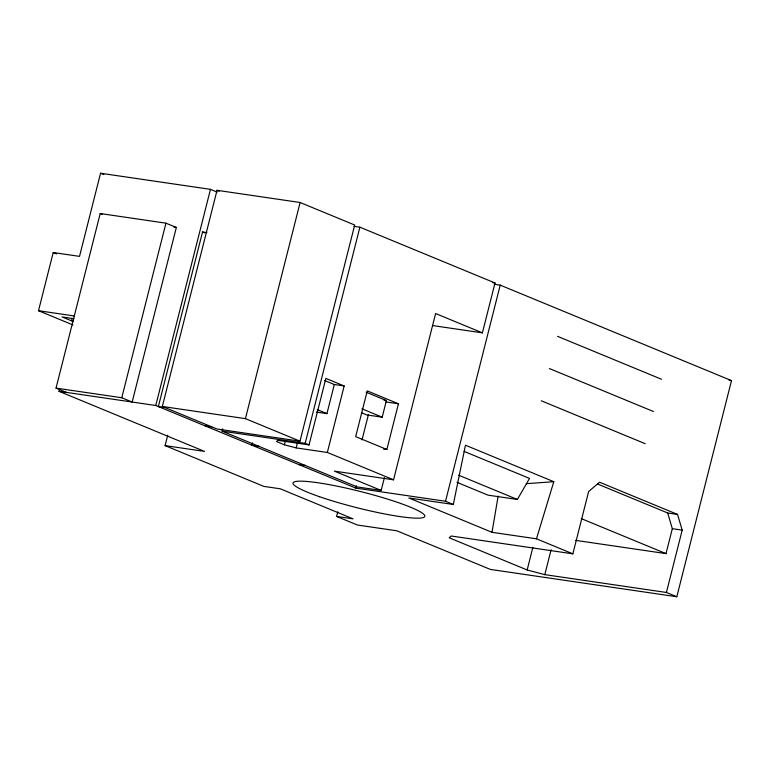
<?xml version="1.0" encoding="UTF-8"?>
<svg xmlns="http://www.w3.org/2000/svg" width="770" height="770" viewBox="0 0 770 770"><rect width="100%" height="100%" fill="white"/><g stroke="black" fill="none" stroke-linecap="round" stroke-linejoin="round"><path stroke-width="1.16" d="M494.321 284.255L500.211 285.121L731.5 380.611L676.811 596.76L666.416 592.467L682.191 530.116L677.552 514.427L599.589 482.241L588.636 491.491L572.861 553.842L536.478 538.817L492.001 532.301L498.142 496.101M492.001 532.301L408.841 497.959L453.318 504.485L465.446 445.214L553.803 481.693L536.478 538.817M72.938 324.93L38.5 310.714L53.226 252.522L79.522 256.372L100.552 173.24L210.46 189.353L217.13 192.105M73.554 321.128L71.466 320.82L72.043 318.53M56.037 388.109L100.216 213.531L165.945 223.175L176.34 227.458L132.161 402.036L121.766 397.753L56.037 388.109L66.432 392.402M167.716 435.262L165.098 445.618L204.531 451.403L59.011 391.314L59.588 389.014M121.766 397.753L165.945 223.175M453.318 504.485L445.522 501.26L355.865 488.122L155.761 405.501L210.46 189.353M206.918 232.636L202.539 231.991L158.36 406.57L164.934 407.542M162.335 406.464L217.034 190.315L300.117 202.5L354.691 225.033L299.992 441.181L216.909 428.996L162.335 406.464L245.418 418.649L299.992 441.181M384.413 477.621L381.169 490.442L357.242 486.938L222.106 431.142L222.694 428.823M245.418 418.649L300.117 202.5M252.502 442.875L251.915 445.204L258.489 446.167M353.95 226.313L359.888 227.179L495.014 282.975L482.395 332.852L435.618 313.534L393.547 479.806L327.337 452.462L296.171 447.899L284.409 444.791L285.266 441.383M296.171 447.899L297.605 442.23M327.337 452.462L344.161 385.963L325.864 378.407L309.039 444.916L305.19 443.328L359.888 227.179M316.287 412.046L326.942 413.606L334.305 384.509L324.613 380.515M676.811 596.76L490.394 569.425L396.839 530.8L357.405 525.015L336.615 516.439L337.78 511.809M362.016 439.93L368.378 414.78M355.865 488.122L356.452 485.793M361.419 412.72L366.751 414.924L382.199 417.186L386.405 400.564L366.135 392.19M386.867 449.497L398.436 403.778L367.252 390.9L355.682 436.628L386.867 449.497L383.431 448.997M445.522 501.26L500.211 285.121M666.416 592.467L544.813 574.641L527.152 569.973L532.888 547.297M544.813 574.641L551.118 549.693M575.671 540.367L666.021 553.611L672.326 528.672L667.686 512.984L597.414 483.964M456.976 482.338L487.988 495.149L517.373 499.451L529.519 478.411L464.166 451.432M526.266 483.685L553.803 481.693M173.991 227.121L176.34 227.458M492.646 282.628L495.014 282.975M432.702 325.566L482.395 332.852M729.123 380.264L731.5 380.611M38.5 310.714L74.526 315.998M73.939 318.693L62.11 316.961L71.466 320.82M334.305 384.509L344.161 385.963M384.028 400.208L386.405 400.564M385.857 401.93L398.436 403.778M59.011 391.314L155.761 405.501M205.138 425.887L211.712 426.85M222.106 431.142L305.19 443.328M309.039 444.916L277.883 440.344L276.507 441.528L284.409 444.791M667.686 512.984L677.552 514.427M298.693 464.512L305.267 465.475M393.547 479.806L334.392 471.134L381.169 490.442M672.326 528.672L682.191 530.116M336.615 516.439L353.045 518.845L280.28 488.806L263.85 486.39L165.098 445.618M572.861 553.842L451.258 536.007L449.189 537.787L527.152 569.973M217.034 190.315L219.209 191.22M557.576 336.346L661.517 379.264M100.552 173.24L103.863 174.607M549.424 368.561L653.374 411.478M202.539 231.991L204.714 232.896M100.216 213.531L102.294 214.387M541.272 400.775L645.221 443.693M53.226 252.522L56.556 253.898M361.929 408.812L382.199 417.186M317.25 409.611L326.942 413.606M581.273 518.614L666.021 553.611M458.67 475.215L517.373 499.451M319.55 496.717A67.972 8.287 14.2 0 0 424.395 516.968A67.972 8.287 14.2 0 0 332.804 485.321A67.972 8.287 14.2 0 0 319.55 496.717"/></g></svg>
